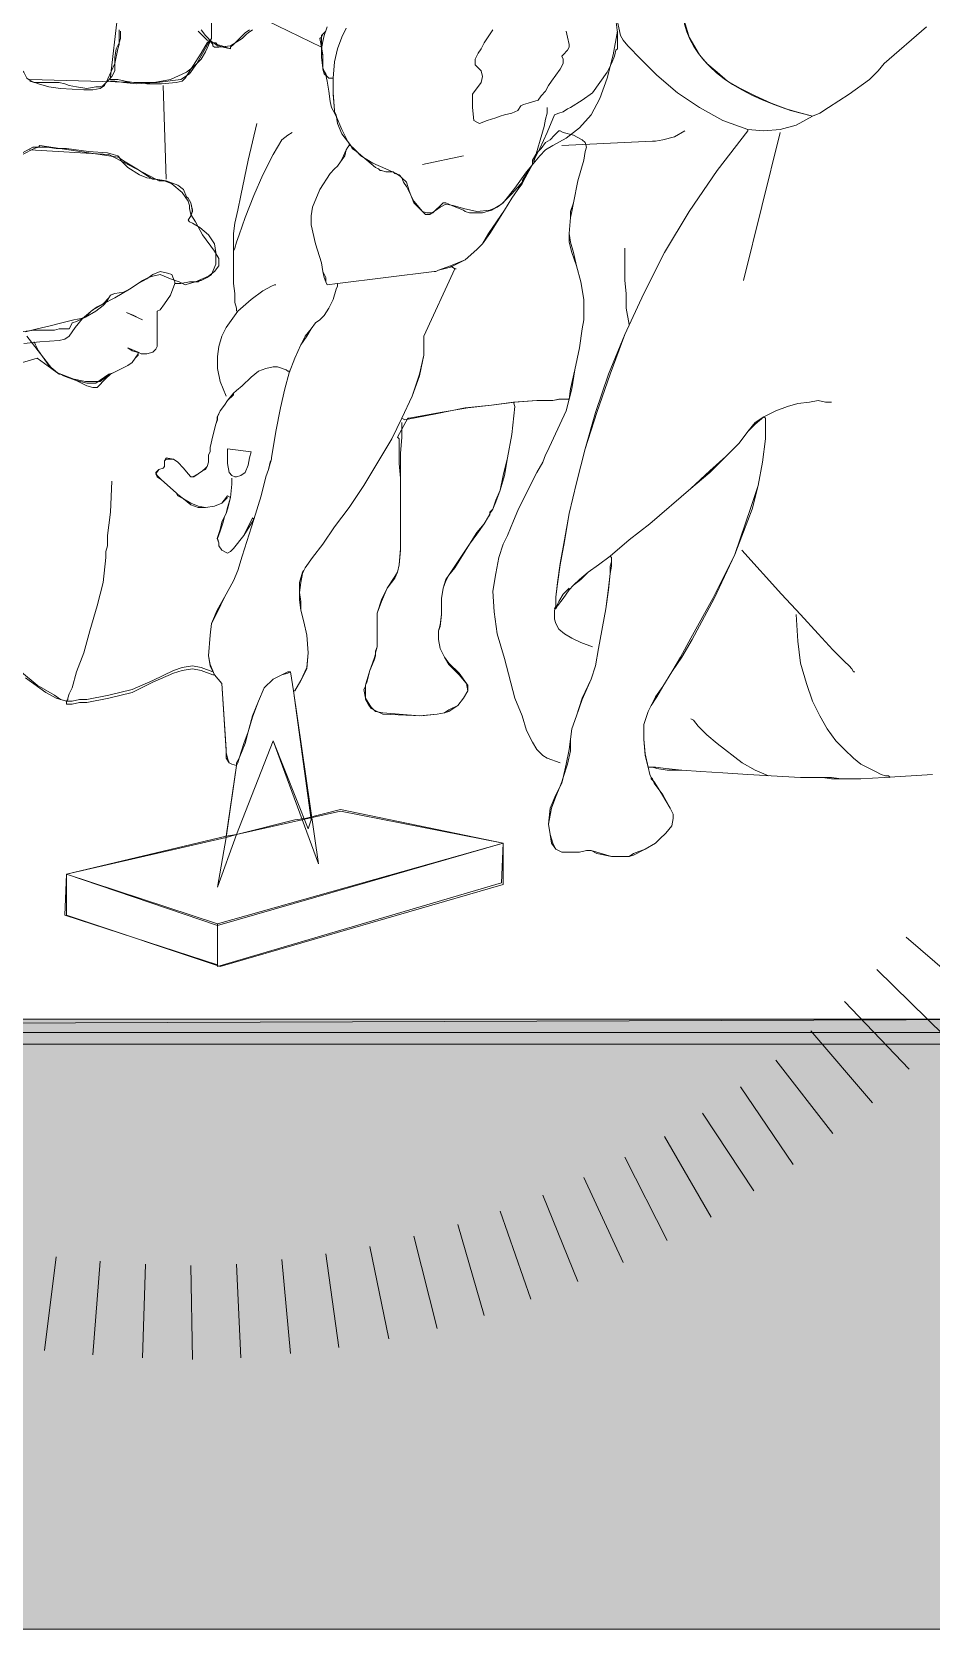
# Model space of a CAD drawing. Header units: centimetres. Extents: x -9.9 to 12.1, y -14.8 to 2.1.
# Drawn here: x 8.7406 to 8.7731, y -11.8796 to -11.822 of the extents above; entities that cross this region are included whole.
import ezdxf

# ---------------------------------------------------------------- set-up
doc = ezdxf.new("R2010")
doc.units = ezdxf.units.CM
doc.header["$MEASUREMENT"] = 0
doc.layers.add('PDF _Geometria_Num_Penna__1', color=7, linetype='Continuous', lineweight=18, true_color=0xc6c8ca)
doc.layers.add('PDF _Riempimenti solidi_Num_Penna__1', color=7, linetype='Continuous', lineweight=18, true_color=0xc6c8ca)
doc.layers.add('PDF _Geometria_Num_Penna__7', color=7, linetype='Continuous', lineweight=18)
doc.layers.add('PDF _Riempimenti solidi_Num_Penna__7', color=7, linetype='Continuous', lineweight=18)

msp = doc.modelspace()

# ---------------------------------------------------------------- hatches: boundary and pattern name
at = {"layer": 'PDF _Riempimenti solidi_Num_Penna__1', "linetype": 'Continuous', "lineweight": 18, "true_color": 0xc6c8ca}
for points in [[(8.778869, -11.858084), (8.653875, -11.858084), (8.807604, -11.879622)], [(8.653875, -11.858084), (8.807604, -11.879622), (8.653875, -11.879622)]]:
    msp.add_hatch(color=9, dxfattribs=at).paths.add_polyline_path(points)
at = {"layer": 'PDF _Riempimenti solidi_Num_Penna__7', "linetype": 'Continuous', "lineweight": 18}
for points in [[(8.52888, -11.857607), (8.52888, -11.858507), (8.778868, -11.857607)], [(8.52888, -11.858507), (8.778868, -11.858507), (8.778868, -11.857607)]]:
    msp.add_hatch(color=7, dxfattribs=at).paths.add_polyline_path(points)

# ---------------------------------------------------------------- linework, layer by layer
at = {"layer": 'PDF _Geometria_Num_Penna__1', "color": 9, "linetype": 'Continuous', "lineweight": 18, "true_color": 0xc6c8ca, "flags": 128}
msp.add_lwpolyline([(8.653875, -11.858084), (8.778869, -11.858084), (8.778869, -11.785479), (8.807604, -11.785479), (8.807604, -11.879622), (8.653875, -11.879622)], close=True, dxfattribs=at)
at = {"layer": 'PDF _Geometria_Num_Penna__7', "color": 7, "linetype": 'Continuous', "lineweight": 18, "flags": 128}
for points in [[(8.772942, -11.821781), (8.771408, -11.823104), (8.771196, -11.823369), (8.770878, -11.823686), (8.770138, -11.824216), (8.769397, -11.824692), (8.769079, -11.824903), (8.768815, -11.825009), (8.768232, -11.825327), (8.76765, -11.825486), (8.767068, -11.825539), (8.766486, -11.825486), (8.765587, -11.825168), (8.76474, -11.824692), (8.763946, -11.824163), (8.763205, -11.823528), (8.762623, -11.822945), (8.762147, -11.822469), (8.761988, -11.822258), (8.761882, -11.822099), (8.761618, -11.820882)], [(8.747118, -11.821358), (8.747118, -11.821993), (8.747118, -11.822205), (8.747012, -11.822363), (8.746589, -11.823104), (8.746324, -11.823475), (8.746006, -11.823686), (8.74516, -11.823792), (8.744313, -11.823792), (8.743996, -11.823739), (8.743731, -11.823686), (8.743519, -11.823686), (8.743466, -11.823686), (8.743731, -11.821305)], [(8.751087, -11.822522), (8.748706, -11.821358)], [(8.751986, -11.821834), (8.751828, -11.822152), (8.751669, -11.822575), (8.751563, -11.823051), (8.75151, -11.823633), (8.75151, -11.824163), (8.751563, -11.824798), (8.751563, -11.824851), (8.751616, -11.824956), (8.751669, -11.825274), (8.751828, -11.825644), (8.752145, -11.826068), (8.752198, -11.826174), (8.752357, -11.826279), (8.752727, -11.826597), (8.753045, -11.826861), (8.753151, -11.826914), (8.753204, -11.826967), (8.753257, -11.826967), (8.753415, -11.82702), (8.75368, -11.82702), (8.753733, -11.827073), (8.753892, -11.827126), (8.753997, -11.827232), (8.754156, -11.827391), (8.754262, -11.827708), (8.754421, -11.828132), (8.754738, -11.828449), (8.754897, -11.828502), (8.755109, -11.828502), (8.755479, -11.828132), (8.755585, -11.828132), (8.755797, -11.828237), (8.756061, -11.828343), (8.75622, -11.828396), (8.756273, -11.828449), (8.756432, -11.828502), (8.756643, -11.828502), (8.756908, -11.828502), (8.757225, -11.828396), (8.757596, -11.828184), (8.757966, -11.827814), (8.75839, -11.827338), (8.758707, -11.826756), (8.75876, -11.826703), (8.75876, -11.826597), (8.758866, -11.826385), (8.758972, -11.826174), (8.759236, -11.825591), (8.759501, -11.824956), (8.75966, -11.824903), (8.759819, -11.824851), (8.759977, -11.824745), (8.760083, -11.824692), (8.760506, -11.824427), (8.760877, -11.824163), (8.761142, -11.823792), (8.761406, -11.823422), (8.761565, -11.823104), (8.761671, -11.82284), (8.761724, -11.822628), (8.761777, -11.822575), (8.761777, -11.822522), (8.761777, -11.822416), (8.761777, -11.821993), (8.761724, -11.821517)], [(8.773154, -11.84877), (8.771408, -11.848876), (8.770561, -11.848929), (8.769873, -11.848929), (8.769503, -11.848876), (8.769185, -11.848876), (8.768868, -11.848876), (8.768391, -11.848876), (8.766486, -11.84877), (8.765587, -11.848717), (8.764793, -11.848664), (8.764105, -11.848611), (8.763523, -11.848558), (8.763152, -11.848505), (8.763047, -11.848505), (8.762994, -11.848505), (8.762888, -11.848505), (8.762782, -11.848029), (8.762729, -11.8475), (8.762729, -11.846971), (8.762888, -11.846494), (8.762994, -11.846283), (8.763152, -11.845965), (8.763417, -11.845595), (8.763735, -11.845066), (8.764052, -11.844536), (8.764422, -11.843849), (8.765216, -11.84242), (8.76601, -11.840832), (8.766592, -11.839139), (8.766857, -11.838345), (8.767016, -11.837498), (8.767121, -11.836652), (8.767121, -11.835911), (8.767068, -11.835858), (8.766751, -11.836069), (8.766486, -11.836387), (8.766169, -11.83681), (8.765693, -11.837287), (8.76511, -11.837869), (8.764422, -11.838451), (8.762941, -11.839721), (8.7622, -11.840303), (8.761512, -11.840885), (8.761089, -11.841203), (8.760718, -11.841467), (8.760401, -11.841732), (8.760189, -11.841943), (8.76003, -11.842102), (8.759819, -11.84242), (8.759607, -11.842684), (8.759554, -11.84279), (8.759501, -11.84279), (8.759554, -11.842684), (8.759554, -11.842367), (8.759607, -11.841838), (8.759713, -11.84115), (8.759871, -11.840303), (8.76003, -11.83935), (8.760295, -11.838239), (8.760612, -11.837022), (8.760983, -11.835699), (8.761459, -11.834323), (8.762041, -11.832894), (8.762729, -11.831413), (8.76347, -11.829931), (8.76437, -11.828449), (8.765375, -11.826967), (8.766486, -11.825539), (8.766486, -11.825486), (8.767068, -11.825539), (8.767651, -11.825486), (8.768233, -11.825327), (8.768815, -11.825009), (8.768021, -11.824798), (8.767333, -11.824533), (8.766751, -11.824268), (8.766222, -11.824004), (8.765745, -11.823739), (8.765375, -11.823422), (8.765005, -11.823104), (8.76474, -11.822787), (8.76437, -11.822152), (8.764158, -11.821464)], [(8.739339, -11.821887), (8.739233, -11.822205), (8.739233, -11.822469), (8.739392, -11.822681), (8.739656, -11.82284), (8.739868, -11.822998), (8.740133, -11.82321), (8.740344, -11.823422), (8.74045, -11.823633), (8.740609, -11.823739), (8.740873, -11.823845), (8.741244, -11.823951), (8.741667, -11.824004), (8.742514, -11.824057), (8.742831, -11.824057), (8.743096, -11.824004), (8.743255, -11.823898), (8.743361, -11.823686), (8.743625, -11.823104), (8.743731, -11.822575), (8.743784, -11.822416), (8.743784, -11.822363), (8.743784, -11.821887)], [(8.751246, -11.82194), (8.75114, -11.822046), (8.751087, -11.822152), (8.751034, -11.822205), (8.751087, -11.822522), (8.75114, -11.82284), (8.75114, -11.823104), (8.75114, -11.823316), (8.751193, -11.823475), (8.751299, -11.82358), (8.751351, -11.823633), (8.75151, -11.823633), (8.75151, -11.824216), (8.751563, -11.824798), (8.751563, -11.824851), (8.751616, -11.824956), (8.751669, -11.825274), (8.751828, -11.825644), (8.752145, -11.826068), (8.752092, -11.826068), (8.752039, -11.826121), (8.751986, -11.826226), (8.751881, -11.826438), (8.751775, -11.82665), (8.751669, -11.826809), (8.751563, -11.826914), (8.751404, -11.827073), (8.751034, -11.827655), (8.750769, -11.82829), (8.750716, -11.828608), (8.750716, -11.828925), (8.750875, -11.829613), (8.751087, -11.830301), (8.75114, -11.830619), (8.751193, -11.83083), (8.751246, -11.830989), (8.751299, -11.831095), (8.751669, -11.831042), (8.751669, -11.831148), (8.751616, -11.831254), (8.75151, -11.831624), (8.751351, -11.831942), (8.751193, -11.832206), (8.751034, -11.832365), (8.750875, -11.832471), (8.750716, -11.832683), (8.750505, -11.832947), (8.750346, -11.833265), (8.750134, -11.833741), (8.749923, -11.83427), (8.749923, -11.834217), (8.74987, -11.834217), (8.749817, -11.834164), (8.749499, -11.834058), (8.749341, -11.834058), (8.749076, -11.834111), (8.748811, -11.834217), (8.748547, -11.834429), (8.748229, -11.834746), (8.748018, -11.834905), (8.747912, -11.835011), (8.7477, -11.835276), (8.747594, -11.835434), (8.747435, -11.835646), (8.74733, -11.835858), (8.74733, -11.835964), (8.747277, -11.836122), (8.747171, -11.836546), (8.747065, -11.836969), (8.747065, -11.837128), (8.747012, -11.837234), (8.747012, -11.837498), (8.746959, -11.837657), (8.746906, -11.83771), (8.7468, -11.837816), (8.746642, -11.837922), (8.74643, -11.838027), (8.746377, -11.838027), (8.746271, -11.837922), (8.746112, -11.83771), (8.745901, -11.837498), (8.745742, -11.837392), (8.745477, -11.837339), (8.745425, -11.837445), (8.745425, -11.837551), (8.745425, -11.837657), (8.745372, -11.83771), (8.745213, -11.837763), (8.745107, -11.837869), (8.74516, -11.837974), (8.745319, -11.838133), (8.745848, -11.83861), (8.745901, -11.838662), (8.746112, -11.838821), (8.746377, -11.83898), (8.746642, -11.839086), (8.746906, -11.839139), (8.747224, -11.839086), (8.747488, -11.83898), (8.7477, -11.838715), (8.747806, -11.838768), (8.7477, -11.839192), (8.747647, -11.83935), (8.747594, -11.839456), (8.747488, -11.839668), (8.747435, -11.839932), (8.74733, -11.84025), (8.747383, -11.840409), (8.747383, -11.840515), (8.747488, -11.840673), (8.7477, -11.840779), (8.747806, -11.840726), (8.747912, -11.84062), (8.748282, -11.840144), (8.7486, -11.839509), (8.748653, -11.839562), (8.748229, -11.840885), (8.74807, -11.841414), (8.747912, -11.841785), (8.747594, -11.842367), (8.74733, -11.842843), (8.747118, -11.843319), (8.747065, -11.843743), (8.747012, -11.844484), (8.747065, -11.844801), (8.747224, -11.845171), (8.747171, -11.845171), (8.746748, -11.845013), (8.74643, -11.84496), (8.74606, -11.845013), (8.745742, -11.845119), (8.745001, -11.845436), (8.74426, -11.845807), (8.743414, -11.846018), (8.74262, -11.846177), (8.742355, -11.846177), (8.742091, -11.84623), (8.741932, -11.84623), (8.741879, -11.84623), (8.741879, -11.846124), (8.741509, -11.846018), (8.741138, -11.845807), (8.740397, -11.845277)], [(8.740556, -11.823686), (8.744525, -11.823792), (8.744578, -11.823792), (8.74479, -11.823845), (8.745319, -11.823845), (8.745848, -11.823792), (8.74606, -11.823739), (8.746165, -11.823633), (8.746748, -11.822734), (8.746959, -11.822363), (8.747065, -11.822258), (8.747118, -11.82231), (8.747277, -11.822416), (8.74733, -11.822469), (8.747383, -11.822469), (8.747541, -11.822522), (8.747806, -11.822575), (8.747806, -11.822522), (8.747912, -11.822416), (8.74807, -11.822258), (8.748335, -11.821993), (8.748494, -11.821887)], [(8.743837, -11.82194), (8.743837, -11.822205), (8.743784, -11.822363), (8.743678, -11.822575), (8.743625, -11.822893), (8.743625, -11.823369), (8.743519, -11.82358), (8.743361, -11.823739), (8.743202, -11.823898), (8.743096, -11.823951), (8.743043, -11.823951), (8.742937, -11.823951), (8.74262, -11.824004), (8.742249, -11.823951), (8.741985, -11.823898), (8.741826, -11.823845), (8.741614, -11.823792), (8.741138, -11.823792), (8.740715, -11.823792), (8.740556, -11.823739)], [(8.748494, -11.821887), (8.748335, -11.821993), (8.74807, -11.822258), (8.747912, -11.822416), (8.747806, -11.822522), (8.747806, -11.822575), (8.747488, -11.822469), (8.747329, -11.822416), (8.747277, -11.822363), (8.747171, -11.822363), (8.746959, -11.822258), (8.7468, -11.822099), (8.746694, -11.821993), (8.746641, -11.82194)], [(8.746748, -11.821887), (8.746906, -11.822099), (8.747012, -11.822205), (8.747171, -11.822416), (8.747171, -11.822469), (8.747224, -11.822522), (8.747277, -11.822522), (8.747383, -11.822522), (8.747806, -11.822469), (8.748229, -11.822205), (8.748388, -11.822046), (8.748441, -11.821993), (8.7486, -11.821887)], [(8.751299, -11.821781), (8.751193, -11.822099), (8.75114, -11.82231), (8.751087, -11.822575), (8.751087, -11.822893), (8.75114, -11.823263), (8.751246, -11.823528), (8.751299, -11.823739), (8.751351, -11.82411), (8.751404, -11.82448), (8.751457, -11.824692), (8.75151, -11.824798), (8.751616, -11.825009), (8.751828, -11.825486), (8.752092, -11.826015), (8.752304, -11.826226), (8.752516, -11.826438), (8.752939, -11.826703), (8.753415, -11.826914), (8.753786, -11.827073), (8.753945, -11.827179), (8.753997, -11.827232), (8.75405, -11.827391), (8.754156, -11.827549), (8.754421, -11.828079), (8.754738, -11.828449), (8.754844, -11.828555), (8.755003, -11.828555), (8.755373, -11.82829), (8.755585, -11.828184), (8.75585, -11.828237), (8.75622, -11.828343), (8.756696, -11.828449), (8.757173, -11.828396), (8.757437, -11.82829), (8.757649, -11.828132), (8.758072, -11.827602), (8.758496, -11.82702), (8.758972, -11.826438), (8.759183, -11.826226), (8.759448, -11.826068), (8.759924, -11.825803), (8.760401, -11.825433), (8.760824, -11.824956), (8.761142, -11.824374), (8.761406, -11.823633), (8.761618, -11.822787), (8.761777, -11.82194)], [(8.751351, -11.823633), (8.751299, -11.82358), (8.751246, -11.823475), (8.75114, -11.823316), (8.75114, -11.823104), (8.75114, -11.822787), (8.751087, -11.822522), (8.751087, -11.822205), (8.751087, -11.822099), (8.75114, -11.822046), (8.751246, -11.82194)], [(8.759924, -11.82194), (8.759977, -11.822152), (8.76003, -11.822416), (8.76003, -11.822522), (8.759977, -11.822628), (8.759819, -11.822787), (8.759766, -11.82284), (8.759819, -11.822945), (8.759819, -11.823104), (8.759713, -11.823316), (8.759395, -11.823739), (8.759289, -11.823898), (8.759183, -11.82411), (8.759025, -11.824268), (8.758919, -11.824427), (8.758548, -11.824533), (8.75839, -11.824586), (8.758284, -11.824639), (8.758178, -11.824798), (8.757966, -11.824903), (8.757702, -11.824956), (8.757543, -11.825009), (8.757384, -11.825062), (8.757067, -11.825168), (8.756802, -11.825274), (8.756696, -11.825221), (8.75659, -11.825168), (8.756538, -11.824692), (8.756538, -11.824427), (8.756538, -11.824216), (8.756855, -11.823792), (8.756908, -11.82358), (8.756855, -11.823369), (8.756749, -11.823263), (8.756643, -11.823157), (8.756643, -11.822945), (8.756749, -11.822734), (8.756855, -11.822575), (8.756961, -11.822363), (8.757278, -11.821887)], [(8.743467, -11.823739), (8.743519, -11.823739), (8.743625, -11.823739), (8.743943, -11.823792), (8.744419, -11.823845), (8.745054, -11.823792), (8.745636, -11.823686), (8.746218, -11.823422), (8.746483, -11.82321), (8.746748, -11.822945), (8.746906, -11.822681), (8.747065, -11.82231)], [(8.745372, -11.823898), (8.745477, -11.827285)], [(8.759236, -11.824692), (8.759236, -11.824745), (8.759236, -11.824903), (8.759183, -11.825115), (8.759131, -11.82538), (8.75876, -11.82665)], [(8.748018, -11.832048), (8.748018, -11.831942), (8.747965, -11.83173), (8.747965, -11.831413), (8.747912, -11.831042), (8.747912, -11.830142), (8.747912, -11.829772), (8.747912, -11.829455), (8.747912, -11.829243), (8.747965, -11.828872), (8.74807, -11.828396), (8.748176, -11.827867), (8.748441, -11.826597), (8.748758, -11.825274)], [(8.747912, -11.829931), (8.747912, -11.829878), (8.747965, -11.829772), (8.748018, -11.82956), (8.748123, -11.829296), (8.748335, -11.828661), (8.748653, -11.827867), (8.74897, -11.827126), (8.749341, -11.826385), (8.749658, -11.825856), (8.74987, -11.825697), (8.750028, -11.825591)], [(8.769503, -11.835329), (8.76945, -11.835329), (8.769291, -11.835329), (8.769026, -11.835276), (8.768709, -11.835329), (8.768286, -11.835381), (8.767915, -11.835487), (8.767492, -11.835646), (8.767068, -11.835858), (8.766751, -11.836122), (8.766486, -11.836387), (8.766169, -11.83681), (8.765693, -11.837287), (8.76511, -11.837869), (8.764422, -11.838451), (8.762941, -11.839721), (8.7622, -11.840303), (8.761512, -11.840885), (8.761089, -11.841203), (8.760718, -11.841467), (8.760454, -11.841732), (8.760189, -11.841943), (8.76003, -11.842102), (8.759819, -11.84242), (8.759607, -11.842684), (8.759554, -11.84279), (8.759554, -11.842684), (8.759554, -11.842367), (8.759607, -11.841891), (8.759713, -11.841203), (8.759871, -11.840356), (8.76003, -11.83935), (8.760295, -11.838239), (8.760612, -11.837022), (8.761036, -11.835699), (8.761512, -11.834323), (8.762041, -11.832894), (8.762729, -11.831413), (8.76347, -11.829931), (8.76437, -11.828449), (8.765375, -11.826967), (8.766486, -11.825539)], [(8.759766, -11.826068), (8.763047, -11.825909), (8.763152, -11.825909), (8.763417, -11.825856), (8.76384, -11.82575), (8.764211, -11.825539)], [(8.767651, -11.825591), (8.766328, -11.830936)], [(8.740344, -11.833212), (8.740926, -11.833159), (8.741614, -11.833106), (8.741826, -11.833053), (8.741985, -11.832947), (8.742196, -11.83263), (8.742461, -11.832312), (8.742831, -11.831995), (8.743202, -11.831783), (8.743625, -11.831571), (8.744154, -11.831254), (8.744631, -11.830936), (8.744842, -11.83083), (8.745001, -11.830777), (8.745266, -11.830725), (8.745636, -11.830883), (8.745954, -11.830989), (8.746165, -11.831095), (8.746324, -11.831042), (8.746536, -11.830989), (8.747012, -11.830777), (8.747224, -11.830619), (8.747383, -11.830407), (8.747383, -11.830142), (8.747224, -11.829878), (8.7468, -11.829296), (8.746536, -11.828819), (8.746377, -11.828555), (8.746324, -11.828343), (8.746324, -11.828237), (8.746271, -11.828079), (8.74606, -11.827761), (8.745689, -11.827444), (8.745425, -11.827338), (8.745107, -11.827285), (8.74479, -11.827232), (8.744525, -11.827126), (8.744102, -11.826861), (8.743837, -11.826597), (8.743784, -11.826491), (8.743731, -11.826491), (8.740926, -11.826068), (8.740873, -11.826121), (8.740715, -11.826174), (8.740291, -11.826385)], [(8.740291, -11.826332), (8.740662, -11.826121), (8.740926, -11.826121), (8.741191, -11.826121), (8.741508, -11.826174), (8.741879, -11.826174), (8.742673, -11.826279), (8.743361, -11.826332), (8.743572, -11.826385), (8.743731, -11.826438), (8.743837, -11.826544), (8.743996, -11.82665), (8.744419, -11.826914), (8.744842, -11.827179), (8.745001, -11.827285), (8.745107, -11.827285), (8.745213, -11.827338), (8.745477, -11.827338), (8.745901, -11.827497), (8.746112, -11.827655), (8.746218, -11.82792), (8.746271, -11.827973), (8.746377, -11.828132), (8.74643, -11.828396), (8.746377, -11.828608), (8.746271, -11.828767), (8.746324, -11.828819), (8.74643, -11.828872), (8.746694, -11.829031), (8.747012, -11.829296), (8.747224, -11.829613), (8.747277, -11.829931), (8.747277, -11.830354), (8.747118, -11.830725), (8.746959, -11.83083), (8.746747, -11.830936), (8.746694, -11.830936), (8.746641, -11.830989), (8.746324, -11.830989), (8.746006, -11.831042), (8.745795, -11.831042), (8.745795, -11.830989), (8.745742, -11.830883), (8.745689, -11.830725), (8.74553, -11.830672), (8.745266, -11.830619), (8.745001, -11.830725), (8.744789, -11.830883), (8.744472, -11.831042), (8.744154, -11.831254), (8.743943, -11.83136), (8.743625, -11.831413), (8.743466, -11.831465), (8.743413, -11.831571), (8.743361, -11.831677), (8.743202, -11.831836), (8.742937, -11.832048), (8.742567, -11.832259), (8.742408, -11.832312), (8.742143, -11.832365), (8.74172, -11.832471), (8.741297, -11.832577), (8.74082, -11.832683), (8.740397, -11.832788)], [(8.74045, -11.832947), (8.74135, -11.834111), (8.741403, -11.834164), (8.741561, -11.83427), (8.742091, -11.834482), (8.74262, -11.834746), (8.742831, -11.834799), (8.74299, -11.834799), (8.743308, -11.834482), (8.743467, -11.834323), (8.743572, -11.83427), (8.744102, -11.834006), (8.74426, -11.8339), (8.744366, -11.833741), (8.744472, -11.833582), (8.744472, -11.833529), (8.744578, -11.833582), (8.74479, -11.833582), (8.745001, -11.833529), (8.745107, -11.833423), (8.74516, -11.833318), (8.74516, -11.832947), (8.74516, -11.832524), (8.74516, -11.832206), (8.74516, -11.832048), (8.745266, -11.831995), (8.745425, -11.831783), (8.745636, -11.831465), (8.745795, -11.831042), (8.746007, -11.831042), (8.746324, -11.830989), (8.746642, -11.830989), (8.746695, -11.830936), (8.746748, -11.830936), (8.746959, -11.83083), (8.747118, -11.830725), (8.747277, -11.830354), (8.747277, -11.829931), (8.747224, -11.829613), (8.747012, -11.829296), (8.746695, -11.829031), (8.74643, -11.828872), (8.746324, -11.828819), (8.746271, -11.828767), (8.746377, -11.828608), (8.74643, -11.828449), (8.746377, -11.828132), (8.746271, -11.827973), (8.746218, -11.82792), (8.746112, -11.827655), (8.745901, -11.827497), (8.745477, -11.827338), (8.745107, -11.827285), (8.743414, -11.826385), (8.740556, -11.826226)], [(8.752039, -11.826121), (8.751986, -11.826226), (8.751934, -11.826438), (8.751775, -11.82665), (8.751669, -11.826809), (8.751563, -11.826914), (8.751404, -11.827073), (8.751034, -11.827655), (8.750769, -11.82829), (8.750716, -11.828608), (8.750716, -11.828925), (8.750875, -11.829613), (8.751087, -11.830301), (8.75114, -11.830619), (8.751246, -11.83083), (8.751246, -11.830989), (8.751299, -11.831095), (8.751669, -11.831042), (8.755162, -11.830619), (8.755215, -11.830619), (8.75532, -11.830566), (8.755744, -11.83046), (8.756273, -11.830195), (8.756696, -11.829825), (8.756908, -11.829613), (8.757173, -11.829243), (8.757702, -11.828396), (8.757966, -11.827973), (8.758178, -11.827655), (8.758337, -11.827391), (8.75839, -11.827338)], [(8.760665, -11.826121), (8.760612, -11.826279), (8.760559, -11.826597), (8.760348, -11.827338), (8.760189, -11.828132), (8.760136, -11.828449), (8.760083, -11.828661), (8.76003, -11.829243), (8.760083, -11.82956), (8.760189, -11.829931), (8.760295, -11.830407), (8.760454, -11.830989), (8.760559, -11.831624), (8.760559, -11.832153), (8.760559, -11.832365), (8.760506, -11.832683), (8.760401, -11.833371), (8.760242, -11.834164), (8.760136, -11.834852), (8.76003, -11.835223), (8.759924, -11.835646), (8.759236, -11.837128), (8.759183, -11.837234), (8.759078, -11.837498), (8.758866, -11.837869), (8.758654, -11.838292), (8.758178, -11.839245), (8.758019, -11.839615), (8.757913, -11.83988), (8.757808, -11.840144), (8.757649, -11.840462), (8.75749, -11.840938), (8.757384, -11.84152), (8.757278, -11.842155), (8.757331, -11.842896), (8.757437, -11.84369), (8.757702, -11.844589), (8.758072, -11.846018), (8.758337, -11.846653), (8.758496, -11.847182), (8.758707, -11.847606), (8.758866, -11.84787), (8.759078, -11.848082), (8.759236, -11.848188), (8.759713, -11.848347)], [(8.754738, -11.826756), (8.75622, -11.826438)], [(8.762041, -11.829772), (8.762041, -11.829825), (8.762041, -11.829931), (8.762041, -11.830195), (8.762041, -11.830513), (8.762041, -11.830936), (8.762094, -11.831413), (8.762094, -11.831942), (8.7622, -11.832524)], [(8.740238, -11.832788), (8.740715, -11.832736), (8.741191, -11.832736), (8.741403, -11.832736), (8.741456, -11.832736), (8.741614, -11.832683), (8.741826, -11.832683), (8.741985, -11.832683), (8.742038, -11.832577), (8.742091, -11.832471), (8.742249, -11.832418), (8.742567, -11.832259), (8.742779, -11.832048), (8.74299, -11.831889), (8.743202, -11.831783), (8.743414, -11.831571), (8.743467, -11.831465), (8.743625, -11.831413), (8.743943, -11.83136), (8.744154, -11.831254), (8.744472, -11.831042), (8.74479, -11.830883), (8.745001, -11.830725), (8.745266, -11.830619), (8.74553, -11.830672), (8.745689, -11.830725), (8.745742, -11.830883), (8.745795, -11.830989), (8.745795, -11.831042), (8.745636, -11.831465), (8.745425, -11.831783), (8.745266, -11.831995), (8.74516, -11.832048), (8.74516, -11.832206), (8.74516, -11.832524), (8.74516, -11.832947), (8.74516, -11.833318), (8.745107, -11.833423), (8.745001, -11.833529), (8.74479, -11.833582), (8.744578, -11.833582), (8.744472, -11.833529), (8.744472, -11.833582), (8.744366, -11.833741), (8.74426, -11.8339), (8.744102, -11.834006), (8.743572, -11.83427), (8.743414, -11.834323), (8.743255, -11.834429), (8.742937, -11.834641), (8.742779, -11.834641), (8.74262, -11.834641), (8.742196, -11.834535), (8.741773, -11.834376), (8.741667, -11.834323), (8.741614, -11.834323), (8.740821, -11.833741), (8.740291, -11.8339)], [(8.750134, -11.845754), (8.750346, -11.845383), (8.750558, -11.84496), (8.750611, -11.844378), (8.750558, -11.843743), (8.750452, -11.843266), (8.750346, -11.842843), (8.750346, -11.842526), (8.750293, -11.842208), (8.750346, -11.841838), (8.750399, -11.84152), (8.750452, -11.841414), (8.750505, -11.841308), (8.750769, -11.840938), (8.75114, -11.840462), (8.751563, -11.839827), (8.752092, -11.839139), (8.752622, -11.838345), (8.753627, -11.836652), (8.753997, -11.835911), (8.754368, -11.835117), (8.754632, -11.834376), (8.754791, -11.833635), (8.754791, -11.832947), (8.755903, -11.830513), (8.755955, -11.830513)], [(8.740715, -11.833159), (8.740768, -11.833265), (8.740873, -11.833476), (8.741244, -11.834006), (8.741561, -11.83427), (8.742038, -11.834482), (8.742567, -11.834588), (8.743096, -11.834588), (8.743361, -11.834376), (8.743572, -11.83427), (8.744102, -11.834006), (8.74426, -11.8339), (8.744366, -11.833741), (8.744472, -11.833635), (8.744472, -11.833529), (8.744578, -11.833582), (8.74479, -11.833582), (8.745001, -11.833529), (8.745107, -11.833423), (8.74516, -11.833318), (8.74516, -11.832947), (8.74516, -11.832524), (8.74516, -11.832206), (8.74516, -11.8321), (8.74516, -11.832048), (8.745266, -11.831995), (8.745425, -11.831783), (8.745636, -11.831465), (8.745795, -11.831042)], [(8.751669, -11.831148), (8.751616, -11.831254), (8.75151, -11.831624), (8.751351, -11.831942), (8.751193, -11.832206), (8.751034, -11.832365), (8.750875, -11.832471), (8.750716, -11.832683), (8.750558, -11.832947), (8.750346, -11.833265), (8.750134, -11.833741), (8.749923, -11.83427), (8.749764, -11.834852), (8.749605, -11.83554), (8.749446, -11.836387), (8.749288, -11.837339), (8.749288, -11.837392), (8.749235, -11.837551), (8.749182, -11.837763), (8.749076, -11.838027), (8.748917, -11.838715), (8.748653, -11.839562), (8.748229, -11.840885), (8.74807, -11.841414), (8.747912, -11.841785), (8.747594, -11.842367), (8.74733, -11.842896), (8.747118, -11.843319), (8.747065, -11.843743), (8.747012, -11.844484), (8.747065, -11.844854), (8.747224, -11.845171), (8.747488, -11.845489), (8.747647, -11.847923), (8.747647, -11.847976), (8.7477, -11.848188), (8.747753, -11.848347), (8.747859, -11.8484), (8.748018, -11.848452), (8.747647, -11.851046), (8.74733, -11.852845), (8.748018, -11.85094), (8.749341, -11.847553), (8.750981, -11.851998), (8.750081, -11.845754), (8.749976, -11.845066), (8.74987, -11.845119), (8.749658, -11.845171), (8.749341, -11.84533), (8.749023, -11.845648), (8.748811, -11.846124), (8.7486, -11.846706), (8.748441, -11.847235), (8.748335, -11.847659), (8.748123, -11.848188), (8.74807, -11.848347), (8.748018, -11.848452)], [(8.749446, -11.831095), (8.749393, -11.831095), (8.749288, -11.831148), (8.74897, -11.831307), (8.748547, -11.831624), (8.74807, -11.832048), (8.747647, -11.83263), (8.747488, -11.832947), (8.747383, -11.833318), (8.74733, -11.833688), (8.74733, -11.834111), (8.747435, -11.834588), (8.747647, -11.835117)], [(8.749922, -11.834217), (8.74987, -11.834217), (8.749817, -11.834164), (8.749499, -11.834058), (8.74934, -11.834058), (8.749076, -11.834111), (8.748811, -11.834217), (8.748547, -11.834429), (8.748229, -11.834746), (8.748017, -11.834905), (8.747912, -11.835011), (8.747912, -11.835064), (8.747912, -11.835011), (8.747912, -11.835064), (8.7477, -11.835276), (8.747594, -11.835434), (8.747435, -11.835646), (8.747329, -11.835858), (8.747329, -11.835964), (8.747277, -11.836122), (8.747171, -11.836546), (8.747065, -11.836969), (8.747065, -11.837128), (8.747012, -11.837234), (8.747012, -11.837498), (8.746959, -11.837657), (8.746906, -11.837763), (8.7468, -11.837816), (8.746641, -11.837922), (8.746483, -11.838027), (8.746377, -11.838027), (8.746271, -11.837922), (8.746112, -11.83771), (8.745901, -11.837498), (8.745742, -11.837392), (8.745477, -11.837392), (8.745424, -11.837445), (8.745424, -11.837551), (8.745424, -11.837657), (8.745371, -11.83771), (8.745213, -11.837763), (8.745107, -11.837922), (8.74516, -11.838027), (8.745319, -11.838133), (8.745848, -11.83861), (8.745901, -11.838715), (8.746112, -11.838821), (8.746377, -11.839033), (8.746641, -11.839139), (8.746906, -11.839139), (8.747224, -11.839086), (8.747488, -11.83898), (8.7477, -11.838768)], [(8.753997, -11.836069), (8.753997, -11.836228), (8.753997, -11.836599), (8.753945, -11.837181), (8.753945, -11.837816), (8.753945, -11.838504), (8.753945, -11.839086), (8.753945, -11.839562), (8.753945, -11.839721), (8.753945, -11.839774), (8.753945, -11.839932), (8.753945, -11.840144), (8.753945, -11.840673), (8.753892, -11.841203), (8.753839, -11.841467), (8.753733, -11.841679), (8.753468, -11.842049), (8.753257, -11.842526), (8.753098, -11.842949), (8.753098, -11.843266), (8.753098, -11.843849), (8.753098, -11.844166), (8.753045, -11.844378), (8.753045, -11.844484), (8.752992, -11.844642), (8.752833, -11.845013), (8.752727, -11.845436), (8.752674, -11.845542), (8.752674, -11.845595), (8.752674, -11.845648), (8.752674, -11.845754), (8.752674, -11.846071), (8.75278, -11.84623), (8.752886, -11.846389), (8.753098, -11.846494), (8.753309, -11.8466), (8.754685, -11.846653), (8.755267, -11.8466), (8.755532, -11.846547), (8.755691, -11.846494), (8.756008, -11.846283), (8.75622, -11.846018), (8.756379, -11.845754), (8.756379, -11.845542), (8.756061, -11.845171), (8.755691, -11.844801), (8.755532, -11.844536), (8.755373, -11.844219), (8.75532, -11.843901), (8.75532, -11.843637), (8.75532, -11.843584), (8.755373, -11.843425), (8.755426, -11.843002), (8.755426, -11.84279), (8.755426, -11.84242), (8.755479, -11.842049), (8.755585, -11.841785), (8.755691, -11.841573), (8.755903, -11.841308), (8.756432, -11.840462), (8.756696, -11.840091), (8.756961, -11.839721), (8.75712, -11.839456), (8.757173, -11.839403), (8.757173, -11.83935), (8.757278, -11.839192), (8.757384, -11.838927), (8.757543, -11.838504), (8.757702, -11.837974), (8.757808, -11.837339), (8.757966, -11.836493), (8.758072, -11.835487)], [(8.754103, -11.835964), (8.755215, -11.835752), (8.756273, -11.83554), (8.757225, -11.835434), (8.758072, -11.835329), (8.758866, -11.835276), (8.759183, -11.835276), (8.759448, -11.835276), (8.759713, -11.835223), (8.759871, -11.835223), (8.759977, -11.835223)], [(8.761565, -11.840938), (8.761565, -11.840991), (8.761565, -11.841097), (8.761565, -11.841255), (8.761512, -11.84152), (8.761459, -11.842102), (8.761353, -11.84279), (8.761089, -11.844219), (8.760983, -11.844854), (8.760824, -11.84533), (8.760506, -11.846071), (8.760295, -11.846653), (8.760136, -11.847129), (8.760083, -11.8475), (8.760083, -11.847923), (8.759977, -11.8484), (8.759819, -11.848876), (8.759766, -11.849087), (8.759713, -11.849193), (8.759554, -11.849564), (8.759395, -11.849987), (8.759289, -11.850569), (8.759342, -11.85094), (8.759448, -11.851257), (8.759554, -11.851469), (8.759766, -11.851575), (8.760401, -11.851575), (8.760665, -11.851522), (8.760771, -11.851522), (8.760824, -11.851522), (8.761036, -11.851628), (8.761565, -11.851733), (8.761988, -11.851733), (8.7622, -11.851733), (8.762359, -11.851681), (8.762782, -11.851469), (8.763152, -11.851257), (8.763311, -11.851098), (8.763523, -11.850887), (8.763735, -11.850622), (8.763787, -11.850358), (8.763787, -11.850199), (8.763682, -11.849987), (8.763417, -11.849511), (8.7631, -11.849087), (8.763047, -11.848929), (8.762994, -11.848876), (8.762941, -11.84877), (8.762888, -11.848505), (8.762782, -11.848082), (8.762729, -11.8475), (8.762729, -11.846971), (8.762888, -11.846494), (8.762994, -11.846283), (8.763205, -11.845965), (8.763417, -11.845595), (8.763735, -11.845066), (8.764105, -11.844536), (8.764475, -11.843901), (8.765269, -11.84242), (8.76601, -11.840832), (8.766645, -11.839192), (8.766857, -11.838345), (8.767016, -11.837498), (8.767121, -11.836652), (8.767121, -11.835911)], [(8.743519, -11.838186), (8.743467, -11.839297), (8.743414, -11.839774), (8.743361, -11.840144), (8.743361, -11.840515), (8.743308, -11.840726), (8.743308, -11.840885), (8.743308, -11.840938), (8.743202, -11.841838), (8.74299, -11.842684), (8.742726, -11.843584), (8.742514, -11.844378), (8.742249, -11.845066), (8.742091, -11.845648), (8.741985, -11.845859), (8.741932, -11.846018), (8.741932, -11.846071), (8.741879, -11.846124), (8.741932, -11.846124), (8.742091, -11.846124), (8.742355, -11.846071), (8.74262, -11.846071), (8.743414, -11.845912), (8.74426, -11.845701), (8.745001, -11.845383), (8.745742, -11.845013), (8.74606, -11.844907), (8.74643, -11.844854), (8.746748, -11.844907), (8.747171, -11.845066)], [(8.747859, -11.83808), (8.747859, -11.838133), (8.747859, -11.838292), (8.747806, -11.838768), (8.7477, -11.839192), (8.747647, -11.83935), (8.747594, -11.839456), (8.747541, -11.839668), (8.747435, -11.839985), (8.74733, -11.84025), (8.747383, -11.840409), (8.747383, -11.840515), (8.747488, -11.840673), (8.7477, -11.840779), (8.747806, -11.840726), (8.747912, -11.84062), (8.748282, -11.840144), (8.748653, -11.839562)], [(8.766274, -11.840673), (8.767703, -11.842261), (8.768391, -11.843002), (8.769026, -11.84369), (8.769555, -11.844272), (8.769979, -11.844695), (8.770138, -11.844854), (8.770243, -11.84496), (8.770296, -11.845066), (8.770349, -11.845066)], [(8.76003, -11.842049), (8.759977, -11.842102), (8.759819, -11.842261), (8.75966, -11.842526), (8.759501, -11.842843), (8.759501, -11.843161), (8.759554, -11.843319), (8.75966, -11.843531), (8.759871, -11.84369), (8.760136, -11.843849), (8.760454, -11.844007), (8.760877, -11.844166)], [(8.737857, -11.84279), (8.73791, -11.842843), (8.738016, -11.842949), (8.738175, -11.843108), (8.738333, -11.843266), (8.738863, -11.843796), (8.739498, -11.844431), (8.740186, -11.845013), (8.740821, -11.845542), (8.741456, -11.845912), (8.741667, -11.846071), (8.741879, -11.846124)], [(8.771619, -11.848876), (8.771567, -11.848823), (8.771461, -11.848823), (8.771302, -11.84877), (8.77109, -11.848664), (8.770561, -11.8484), (8.770297, -11.848188), (8.769979, -11.84787), (8.769661, -11.847553), (8.769344, -11.847129), (8.769079, -11.846653), (8.768815, -11.846124), (8.768603, -11.845489), (8.768391, -11.844748), (8.768286, -11.843954), (8.768233, -11.843002)], [(8.764422, -11.846759), (8.764528, -11.846812), (8.764687, -11.847024), (8.765005, -11.847341), (8.765375, -11.847659), (8.766275, -11.848347), (8.766751, -11.848611), (8.767227, -11.848823)], [(8.773154, -11.84877), (8.771408, -11.848876), (8.770561, -11.848929), (8.769926, -11.848929), (8.769503, -11.848929), (8.769185, -11.848876), (8.768868, -11.848876), (8.768391, -11.848876), (8.766486, -11.84877), (8.765587, -11.848717), (8.764793, -11.848664), (8.764105, -11.848611), (8.763576, -11.848611), (8.763205, -11.848558), (8.763047, -11.848505), (8.762994, -11.848505)], [(8.741879, -11.852368), (8.747647, -11.851046), (8.748018, -11.85094), (8.751775, -11.850093), (8.757649, -11.851257), (8.74733, -11.854221), (8.741879, -11.852368), (8.741879, -11.85385), (8.747435, -11.855702), (8.757649, -11.852739), (8.757649, -11.851257)], [(8.74733, -11.854221), (8.74733, -11.855597)], [(8.774795, -11.856867), (8.772202, -11.854644)], [(8.773577, -11.85819), (8.771143, -11.855808)], [(8.772307, -11.859407), (8.769979, -11.856972)], [(8.770984, -11.860624), (8.768762, -11.858031)], [(8.769555, -11.861735), (8.767492, -11.859089)], [(8.768127, -11.862846), (8.766222, -11.860042)], [(8.766698, -11.863799), (8.764846, -11.860994)], [(8.765163, -11.864752), (8.76347, -11.861841)], [(8.763576, -11.865598), (8.762041, -11.862582)], [(8.761988, -11.866392), (8.760559, -11.863323)], [(8.760348, -11.86708), (8.759078, -11.863958)], [(8.758654, -11.867715), (8.757543, -11.86454)], [(8.755267, -11.868773), (8.754421, -11.865439)], [(8.756961, -11.868297), (8.756008, -11.865016)], [(8.753521, -11.869144), (8.752833, -11.86581)], [(8.741085, -11.869567), (8.741509, -11.86618)], [(8.742831, -11.869726), (8.743096, -11.866339)], [(8.744631, -11.869832), (8.744736, -11.866445)], [(8.74643, -11.869885), (8.746377, -11.866498)], [(8.748176, -11.869832), (8.748017, -11.866445)], [(8.749976, -11.869673), (8.749658, -11.866286)], [(8.751722, -11.869461), (8.751245, -11.866075)]]:
    msp.add_lwpolyline(points, dxfattribs=at)
for points in [[(8.753997, -11.835911), (8.754368, -11.835117), (8.754632, -11.834323), (8.754791, -11.833635), (8.754791, -11.832947), (8.755903, -11.830513), (8.755744, -11.830407), (8.756273, -11.830195), (8.756696, -11.829825), (8.756908, -11.829613), (8.75712, -11.829243), (8.757702, -11.828396), (8.757966, -11.827973), (8.758178, -11.827655), (8.758337, -11.827444), (8.75839, -11.827338), (8.758337, -11.827338), (8.758707, -11.826756), (8.758707, -11.826703), (8.758707, -11.826597), (8.758866, -11.826332), (8.759025, -11.826174), (8.759183, -11.825962), (8.759342, -11.825856), (8.759501, -11.825697), (8.75966, -11.825539), (8.759713, -11.825539), (8.759819, -11.825591), (8.760189, -11.825697), (8.760506, -11.825856), (8.760612, -11.825962), (8.760665, -11.826121), (8.760612, -11.826279), (8.760559, -11.826597), (8.760348, -11.827338), (8.760189, -11.828132), (8.760083, -11.828449), (8.760083, -11.828661), (8.76003, -11.829243), (8.76003, -11.82956), (8.760136, -11.829931), (8.760295, -11.830407), (8.760454, -11.830989), (8.760559, -11.831624), (8.760559, -11.832153), (8.760559, -11.832365), (8.760506, -11.832683), (8.760401, -11.833371), (8.760242, -11.834164), (8.760083, -11.834852), (8.76003, -11.835223), (8.759977, -11.835223), (8.759924, -11.835223), (8.759819, -11.835223), (8.75966, -11.835223), (8.759448, -11.835276), (8.759183, -11.835276), (8.758866, -11.835276), (8.758019, -11.835329), (8.757225, -11.835434), (8.756273, -11.83554), (8.755215, -11.835752), (8.754103, -11.835964)], [(8.747065, -11.843743), (8.747118, -11.843319), (8.747329, -11.842843), (8.747594, -11.842367), (8.747912, -11.841785), (8.74807, -11.841414), (8.748229, -11.840885), (8.748652, -11.839562), (8.748917, -11.838715), (8.749076, -11.838027), (8.749182, -11.837763), (8.749235, -11.837498), (8.749287, -11.837392), (8.749287, -11.837339), (8.749446, -11.836387), (8.749605, -11.83554), (8.749764, -11.834852), (8.749922, -11.83427), (8.750134, -11.833741), (8.750346, -11.833265), (8.750505, -11.832947), (8.750716, -11.832683), (8.750875, -11.832471), (8.751034, -11.832365), (8.751193, -11.832206), (8.751351, -11.831942), (8.75151, -11.831624), (8.751616, -11.831254), (8.751669, -11.831148), (8.751669, -11.831042), (8.755161, -11.830619), (8.755214, -11.830619), (8.75532, -11.830566), (8.755744, -11.830407), (8.755902, -11.830513), (8.754791, -11.832947), (8.754791, -11.833635), (8.754632, -11.834323), (8.754368, -11.835117), (8.753997, -11.835911), (8.753627, -11.836652), (8.752621, -11.838345), (8.752092, -11.839139), (8.751563, -11.839827), (8.75114, -11.840462), (8.750769, -11.840938), (8.750505, -11.841308), (8.750452, -11.841414), (8.750399, -11.841467), (8.750293, -11.841838), (8.750293, -11.842208), (8.750293, -11.842473), (8.750346, -11.842843), (8.750452, -11.843266), (8.750558, -11.843743), (8.75061, -11.844378), (8.750558, -11.844907), (8.750346, -11.845383), (8.750134, -11.845754), (8.750081, -11.845754), (8.749975, -11.845066), (8.74987, -11.845066), (8.749658, -11.845171), (8.74934, -11.84533), (8.749023, -11.845648), (8.748811, -11.846124), (8.7486, -11.846653), (8.748441, -11.847235), (8.748282, -11.847659), (8.748123, -11.848188), (8.748017, -11.848347), (8.748017, -11.848452), (8.747859, -11.8484), (8.747753, -11.848347), (8.747647, -11.848188), (8.747647, -11.847976), (8.747647, -11.84787), (8.747488, -11.845489), (8.747224, -11.845171), (8.747065, -11.844801), (8.747012, -11.844484)], [(8.744631, -11.832365), (8.744525, -11.832312), (8.744313, -11.832206), (8.744048, -11.8321)], [(8.744472, -11.833529), (8.744419, -11.833529), (8.74426, -11.833476), (8.744102, -11.833371)], [(8.745319, -11.838133), (8.74516, -11.837974), (8.745107, -11.837869), (8.745213, -11.837763), (8.745371, -11.83771), (8.745424, -11.837657), (8.745424, -11.837551), (8.745424, -11.837445), (8.745477, -11.837339), (8.745742, -11.837392), (8.745901, -11.837498), (8.746112, -11.83771), (8.746271, -11.837922), (8.746377, -11.838027), (8.74643, -11.838027), (8.746641, -11.837922), (8.7468, -11.837816), (8.746906, -11.83771), (8.746959, -11.837657), (8.747012, -11.837498), (8.747012, -11.837234), (8.747065, -11.837128), (8.747065, -11.836969), (8.747171, -11.836546), (8.747277, -11.836122), (8.747329, -11.835964), (8.747329, -11.835858), (8.747435, -11.835646), (8.747594, -11.835434), (8.7477, -11.835276), (8.747912, -11.835011), (8.748017, -11.834905), (8.748229, -11.834746), (8.748547, -11.834429), (8.748811, -11.834217), (8.749076, -11.834111), (8.74934, -11.834058), (8.749499, -11.834058), (8.749817, -11.834164), (8.74987, -11.834217), (8.749922, -11.834217), (8.749922, -11.83427), (8.749764, -11.834852), (8.749605, -11.83554), (8.749446, -11.836387), (8.749287, -11.837339), (8.749287, -11.837392), (8.749235, -11.837498), (8.749182, -11.837763), (8.749076, -11.838027), (8.748917, -11.838715), (8.748652, -11.839562), (8.7486, -11.839509), (8.748282, -11.840144), (8.747912, -11.84062), (8.747806, -11.840726), (8.7477, -11.840779), (8.747488, -11.840673), (8.747382, -11.840515), (8.747382, -11.840409), (8.747329, -11.84025), (8.747435, -11.839932), (8.747488, -11.839668), (8.747594, -11.839456), (8.747647, -11.83935), (8.7477, -11.839139), (8.747806, -11.838768), (8.7477, -11.838715), (8.747488, -11.83898), (8.747224, -11.839086), (8.746906, -11.839139), (8.746641, -11.839086), (8.746377, -11.83898), (8.746112, -11.838821), (8.745901, -11.838662), (8.745848, -11.83861)], [(8.753309, -11.846547), (8.753045, -11.846494), (8.752886, -11.846336), (8.75278, -11.846177), (8.752674, -11.846018), (8.752622, -11.845701), (8.752674, -11.845595), (8.752674, -11.845542), (8.752727, -11.845383), (8.752833, -11.845013), (8.752992, -11.844589), (8.753045, -11.844431), (8.753045, -11.844325), (8.753098, -11.844166), (8.753098, -11.843849), (8.753098, -11.843266), (8.753098, -11.842949), (8.753257, -11.842473), (8.753468, -11.842049), (8.753733, -11.841626), (8.753839, -11.841467), (8.753892, -11.841203), (8.753945, -11.84062), (8.753945, -11.840144), (8.753945, -11.839932), (8.753945, -11.839774), (8.753945, -11.839721), (8.753945, -11.839562), (8.753945, -11.839192), (8.753945, -11.83808), (8.753892, -11.837551), (8.753892, -11.837075), (8.753892, -11.836757), (8.753892, -11.836652), (8.753839, -11.836599), (8.754209, -11.835911), (8.754262, -11.835911), (8.755373, -11.835699), (8.756379, -11.83554), (8.757225, -11.835434), (8.758019, -11.835329), (8.758072, -11.835487), (8.757966, -11.836493), (8.757808, -11.837339), (8.757649, -11.837974), (8.757543, -11.838504), (8.757384, -11.838874), (8.757278, -11.839192), (8.757173, -11.839297), (8.757173, -11.83935), (8.75712, -11.839456), (8.756961, -11.839721), (8.756696, -11.840038), (8.756432, -11.840462), (8.755903, -11.841255), (8.755691, -11.841573), (8.755585, -11.841732), (8.755479, -11.842049), (8.755426, -11.84242), (8.755426, -11.842737), (8.755426, -11.843002), (8.755373, -11.843372), (8.75532, -11.843584), (8.75532, -11.843637), (8.75532, -11.843901), (8.755373, -11.844219), (8.755532, -11.844536), (8.755691, -11.844748), (8.756061, -11.845119), (8.756326, -11.845489), (8.756379, -11.845754), (8.75622, -11.846018), (8.756008, -11.846283), (8.755691, -11.846442), (8.755532, -11.846547), (8.755267, -11.8466), (8.754632, -11.846653)], [(8.759342, -11.849987), (8.759554, -11.849511), (8.759713, -11.849193), (8.759766, -11.849035), (8.759819, -11.848876), (8.759924, -11.8484), (8.76003, -11.84787), (8.760083, -11.8475), (8.760136, -11.847129), (8.760295, -11.846653), (8.760506, -11.846018), (8.760824, -11.84533), (8.760983, -11.844854), (8.761089, -11.844219), (8.761353, -11.84279), (8.761459, -11.842049), (8.761512, -11.84152), (8.761512, -11.841255), (8.761565, -11.841097), (8.761565, -11.840991), (8.761565, -11.840938), (8.761512, -11.840885), (8.7622, -11.840303), (8.762941, -11.839721), (8.764422, -11.838451), (8.76511, -11.837816), (8.765693, -11.837287), (8.766169, -11.83681), (8.766486, -11.836387), (8.766751, -11.836069), (8.767068, -11.835858), (8.767121, -11.835911), (8.767121, -11.836652), (8.767016, -11.837498), (8.766857, -11.838345), (8.766592, -11.839139), (8.76601, -11.840832), (8.765216, -11.84242), (8.764422, -11.843849), (8.764052, -11.844536), (8.763735, -11.845066), (8.763417, -11.845595), (8.763152, -11.845965), (8.762994, -11.846283), (8.762888, -11.846494), (8.762729, -11.846971), (8.762729, -11.8475), (8.762782, -11.848029), (8.762888, -11.848505), (8.762941, -11.84877), (8.762994, -11.848876), (8.762994, -11.848929), (8.7631, -11.849035), (8.763364, -11.849458), (8.763682, -11.849987), (8.763787, -11.850199), (8.763787, -11.850358), (8.763735, -11.850622), (8.763523, -11.850887), (8.763311, -11.851098), (8.763152, -11.851257), (8.762782, -11.851469), (8.762359, -11.851628), (8.7622, -11.851733), (8.761988, -11.851733), (8.761565, -11.851733), (8.761036, -11.851575), (8.760824, -11.851522), (8.760718, -11.851522), (8.760665, -11.851522), (8.760401, -11.851575), (8.759766, -11.851575), (8.759554, -11.851469), (8.759395, -11.851257), (8.759342, -11.85094), (8.759289, -11.850569)], [(8.7477, -11.837022), (8.7477, -11.837234), (8.7477, -11.837551), (8.747753, -11.837869), (8.747859, -11.837974), (8.747965, -11.838027), (8.748018, -11.838027), (8.748176, -11.837974), (8.748335, -11.837869), (8.748441, -11.837604), (8.748494, -11.837339), (8.748547, -11.837128)], [(8.748018, -11.85094), (8.747647, -11.850993), (8.748018, -11.848452), (8.748018, -11.848347), (8.748123, -11.848188), (8.748282, -11.847659), (8.748441, -11.847235), (8.7486, -11.846653), (8.748811, -11.846124), (8.749023, -11.845648), (8.749341, -11.84533), (8.749658, -11.845171), (8.74987, -11.845066), (8.749976, -11.845066), (8.750081, -11.845754), (8.750716, -11.85041), (8.750611, -11.850728), (8.749341, -11.847553)], [(8.741879, -11.852368), (8.747647, -11.850993), (8.748018, -11.85094), (8.750134, -11.85041), (8.750505, -11.850358), (8.751775, -11.85004), (8.757649, -11.851257), (8.74733, -11.854168)], [(8.757596, -11.852686), (8.74733, -11.855702), (8.74733, -11.854856), (8.74733, -11.854168), (8.757649, -11.851257)], [(8.741879, -11.852368), (8.74733, -11.854168), (8.74733, -11.854856), (8.74733, -11.855067), (8.74733, -11.855226), (8.74733, -11.855649), (8.741826, -11.85385)], [(8.778869, -11.858507), (8.778869, -11.857607), (8.52888, -11.858507)], [(8.778869, -11.857607), (8.52888, -11.858507), (8.52888, -11.857607)]]:
    msp.add_lwpolyline(points, close=True, dxfattribs=at)
at = {"layer": 'PDF _Geometria_Num_Penna__7', "color": 7, "linetype": 'Continuous', "lineweight": 18}
msp.add_ellipse((8.79221, -11.813503), major_axis=(0.027968, 0.008322), ratio=0.315378, start_param=2.616088, end_param=3.634666, dxfattribs=at)

doc.saveas('drawing.dxf')
